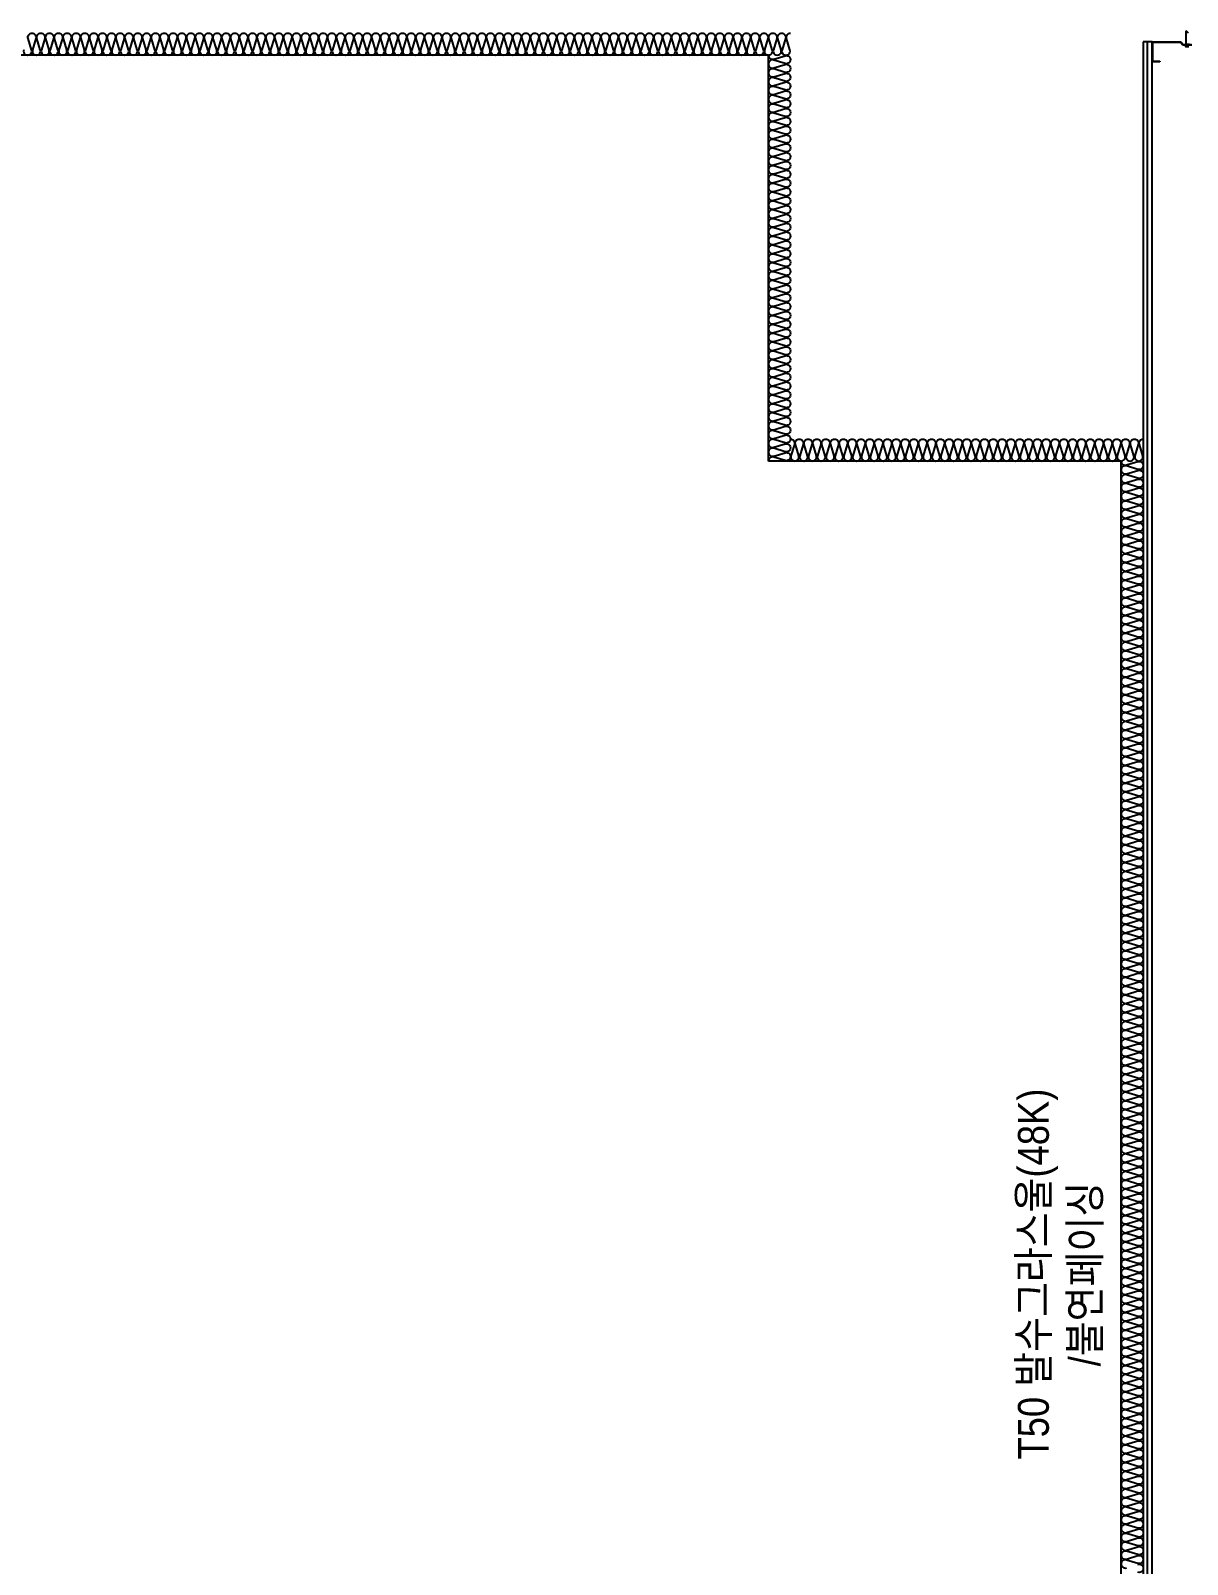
# Model space of a CAD drawing. Header units: millimetres. Extents: x 19868 to 801382, y -4805 to 85279.
# Drawn here: x 362765 to 365388, y 63428 to 66905 of the extents above; entities that cross this region are included whole.
import ezdxf
from ezdxf.enums import TextEntityAlignment as Align

# ---------------------------------------------------------------- set-up
doc = ezdxf.new("R2010")
doc.units = ezdxf.units.MM
doc.header["$LTSCALE"] = 250
for name, color, linetype in [('8입면선', 8, 'Continuous'), ('A-WALL-D', 7, 'Continuous'), ('GAGAM-DT', 7, 'Continuous'), ('ISL', 251, 'Continuous'), ('입면', 7, 'Continuous')]:
    doc.layers.add(name, color=color, linetype=linetype)
doc.layers.add('NOPLOT-단열', color=225, linetype='Continuous', plot=False)
doc.styles.add('Gdim', font='')
doc.styles.get('Gdim').set_extended_font_data('Dotum')

# ---------------------------------------------------------------- blocks, each defined once
blk = doc.blocks.new('*U183')
at = {"layer": '8입면선', "color": 8}
blk.add_line((3316397.6, 472011.4), (3316397.6, 478611.4), dxfattribs=at)
at = {"layer": 'A-WALL-D'}
for p, q in [((3316387.6, 478611.4), (3316387.6, 472011.4)), ((3316407.6, 478611.4), (3316387.6, 478611.4)), ((3316407.6, 472021.4), (3316407.6, 478611.4))]:
    blk.add_line(p, q, dxfattribs=at)
at = {"layer": 'GAGAM-DT', "color": 8}
for p, q in [((3316485.3, 478605.6), (3316485.3, 478637)), ((3316490.3, 478631.5), (3316485.3, 478637)), ((3316492.7, 478605.6), (3316482.8, 478605.6)), ((3316482.8, 478605.6), (3316482.8, 478602.1)), ((3316491.2, 478600.6), (3316484.3, 478600.6)), ((3316485.3, 478605.6), (3316485.3, 478600.6))]:
    blk.add_line(p, q, dxfattribs=at)
blk.add_arc((3316484.3, 478602.1), 1.51, 180, 270, dxfattribs=at)
at = {"layer": '입면', "color": 6}
for p, q in [((3316407.6, 478566.4), (3316407.6, 478611.4)), ((3316407.6, 478611.4), (3316472.9, 478611.4)), ((3316472.4, 478610.2), (3316408.8, 478610.2)), ((3316408.8, 478610.2), (3316408.8, 478567.6)), ((3316477.4, 478604.4), (3316472.4, 478610.2)), ((3316472.9, 478611.4), (3316477.9, 478605.6)), ((3316497.8, 478604.4), (3316477.4, 478604.4)), ((3316477.9, 478605.6), (3316497.3, 478605.6)), ((3316425.4, 478566.4), (3316407.6, 478566.4)), ((3316408.8, 478567.6), (3316425.4, 478567.6)), ((3316425.4, 478567.6), (3316425.4, 478566.4))]:
    blk.add_line(p, q, dxfattribs=at)

msp = doc.modelspace()

# ---------------------------------------------------------------- linework, layer by layer
at = {"layer": 'ISL'}
for points in [[(362749.4, 66861.1, 1.372593), (362767, 66861.1), (362759.4, 66886.8, -0.509267), (362768.2, 66898.9, -0.509267), (362777, 66886.8), (362769.4, 66861.1, 1.372593), (362787, 66861.1), (362779.4, 66886.8, -0.509267), (362788.2, 66898.9, -0.509267), (362797, 66886.8), (362789.4, 66861.1, 1.372593), (362807, 66861.1), (362799.4, 66886.8, -0.509267), (362808.2, 66898.9, -0.509267), (362817, 66886.8), (362809.4, 66861.1, 1.372593), (362827, 66861.1), (362819.4, 66886.8, -0.509267), (362828.2, 66898.9, -0.509267), (362837, 66886.8), (362829.4, 66861.1, 1.372593), (362847, 66861.1), (362839.4, 66886.8, -0.509267), (362848.2, 66898.9, -0.509267), (362857, 66886.8), (362849.4, 66861.1, 1.372593), (362867, 66861.1), (362859.4, 66886.8, -0.509267), (362868.2, 66898.9, -0.509267), (362877, 66886.8), (362869.4, 66861.1, 1.372593), (362887, 66861.1), (362879.4, 66886.8, -0.509267), (362888.2, 66898.9, -0.509267), (362897, 66886.8), (362889.4, 66861.1, 1.372593), (362907, 66861.1), (362899.4, 66886.8, -0.509267), (362908.2, 66898.9, -0.509267), (362917, 66886.8), (362909.4, 66861.1, 1.372593), (362927, 66861.1), (362919.4, 66886.8, -0.509267), (362928.2, 66898.9, -0.509267), (362937, 66886.8), (362929.4, 66861.1, 1.372593), (362947, 66861.1), (362939.4, 66886.8, -0.509267), (362948.2, 66898.9, -0.509267), (362957, 66886.8), (362949.4, 66861.1, 1.372593), (362967, 66861.1), (362959.4, 66886.8, -0.509267), (362968.2, 66898.9, -0.509267), (362977, 66886.8), (362969.4, 66861.1, 1.372593), (362987, 66861.1), (362979.4, 66886.8, -0.509267), (362988.2, 66898.9, -0.509267), (362997, 66886.8), (362989.4, 66861.1, 1.372593), (363007, 66861.1), (362999.4, 66886.8, -0.509267), (363008.2, 66898.9, -0.509267), (363017, 66886.8), (363009.4, 66861.1, 1.372593), (363027, 66861.1), (363019.4, 66886.8, -0.509267), (363028.2, 66898.9, -0.509267), (363037, 66886.8), (363029.4, 66861.1, 1.372593), (363047, 66861.1), (363039.4, 66886.8, -0.509267), (363048.2, 66898.9, -0.509267), (363057, 66886.8), (363049.4, 66861.1, 1.372593), (363067, 66861.1), (363059.4, 66886.8, -0.509267), (363068.2, 66898.9, -0.509267), (363077, 66886.8), (363069.4, 66861.1, 1.372593), (363087, 66861.1), (363079.4, 66886.8, -0.509267), (363088.2, 66898.9, -0.509267), (363097, 66886.8), (363089.4, 66861.1, 1.372593), (363107, 66861.1), (363099.4, 66886.8, -0.509267), (363108.2, 66898.9, -0.509267), (363117, 66886.8), (363109.4, 66861.1, 1.372593), (363127, 66861.1), (363119.4, 66886.8, -0.509267), (363128.2, 66898.9, -0.509267), (363137, 66886.8), (363129.4, 66861.1, 1.372593), (363147, 66861.1), (363139.4, 66886.8, -0.509267), (363148.2, 66898.9, -0.509267), (363157, 66886.8), (363149.4, 66861.1, 1.372593), (363167, 66861.1), (363159.4, 66886.8, -0.509267), (363168.2, 66898.9, -0.509267), (363177, 66886.8), (363169.4, 66861.1, 1.372593), (363187, 66861.1), (363179.4, 66886.8, -0.509267), (363188.2, 66898.9, -0.509267), (363197, 66886.8), (363189.4, 66861.1, 1.372593), (363207, 66861.1), (363199.4, 66886.8, -0.509267), (363208.2, 66898.9, -0.509267), (363217, 66886.8), (363209.4, 66861.1, 1.372593), (363227, 66861.1), (363219.4, 66886.8, -0.509267), (363228.2, 66898.9, -0.509267), (363237, 66886.8), (363229.4, 66861.1, 1.372593), (363247, 66861.1), (363239.4, 66886.8, -0.509267), (363248.2, 66898.9, -0.509267), (363257, 66886.8), (363249.4, 66861.1, 1.372593), (363267, 66861.1), (363259.4, 66886.8, -0.509267), (363268.2, 66898.9, -0.509267), (363277, 66886.8), (363269.4, 66861.1, 1.372593), (363287, 66861.1), (363279.4, 66886.8, -0.509267), (363288.2, 66898.9, -0.509267), (363297, 66886.8), (363289.4, 66861.1, 1.372593), (363307, 66861.1), (363299.4, 66886.8, -0.509267), (363308.2, 66898.9, -0.509267), (363317, 66886.8), (363309.4, 66861.1, 1.372593), (363327, 66861.1), (363319.4, 66886.8, -0.509267), (363328.2, 66898.9, -0.509267), (363337, 66886.8), (363329.4, 66861.1, 1.372593), (363347, 66861.1), (363339.4, 66886.8, -0.509267), (363348.2, 66898.9, -0.509267), (363357, 66886.8), (363349.4, 66861.1, 1.372593), (363367, 66861.1), (363359.4, 66886.8, -0.509267), (363368.2, 66898.9, -0.509267), (363377, 66886.8), (363369.4, 66861.1, 1.372593), (363387, 66861.1), (363379.4, 66886.8, -0.509267), (363388.2, 66898.9, -0.509267), (363397, 66886.8), (363389.4, 66861.1, 1.372593), (363407, 66861.1), (363399.4, 66886.8, -0.509267), (363408.2, 66898.9, -0.509267), (363417, 66886.8), (363409.4, 66861.1, 1.372593), (363427, 66861.1), (363419.4, 66886.8, -0.509267), (363428.2, 66898.9, -0.509267), (363437, 66886.8), (363429.4, 66861.1, 1.372593), (363447, 66861.1), (363439.4, 66886.8, -0.509267), (363448.2, 66898.9, -0.509267), (363457, 66886.8), (363449.4, 66861.1, 1.372593), (363467, 66861.1), (363459.4, 66886.8, -0.509267), (363468.2, 66898.9, -0.509267), (363477, 66886.8), (363469.4, 66861.1, 1.372593), (363487, 66861.1), (363479.4, 66886.8, -0.509267), (363488.2, 66898.9, -0.509267), (363497, 66886.8), (363489.4, 66861.1, 1.372593), (363507, 66861.1), (363499.4, 66886.8, -0.509267), (363508.2, 66898.9, -0.509267), (363517, 66886.8), (363509.4, 66861.1, 1.372593), (363527, 66861.1), (363519.4, 66886.8, -0.509267), (363528.2, 66898.9, -0.509267), (363537, 66886.8), (363529.4, 66861.1, 1.372593), (363547, 66861.1), (363539.4, 66886.8, -0.509267), (363548.2, 66898.9, -0.509267), (363557, 66886.8), (363549.4, 66861.1, 1.372593), (363567, 66861.1), (363559.4, 66886.8, -0.509267), (363568.2, 66898.9, -0.509267), (363577, 66886.8), (363569.4, 66861.1, 1.372593), (363587, 66861.1), (363579.4, 66886.8, -0.509267), (363588.2, 66898.9, -0.509267), (363597, 66886.8), (363589.4, 66861.1, 1.372593), (363607, 66861.1), (363599.4, 66886.8, -0.509267), (363608.2, 66898.9, -0.509267), (363617, 66886.8), (363609.4, 66861.1, 1.372593), (363627, 66861.1), (363619.4, 66886.8, -0.509267), (363628.2, 66898.9, -0.509267), (363637, 66886.8), (363629.4, 66861.1, 1.372593), (363647, 66861.1), (363639.4, 66886.8, -0.509267), (363648.2, 66898.9, -0.509267), (363657, 66886.8), (363649.4, 66861.1, 1.372593), (363667, 66861.1), (363659.4, 66886.8, -0.509267), (363668.2, 66898.9, -0.509267), (363677, 66886.8), (363669.4, 66861.1, 1.372593), (363687, 66861.1), (363679.4, 66886.8, -0.509267), (363688.2, 66898.9, -0.509267), (363697, 66886.8), (363689.4, 66861.1, 1.372593), (363707, 66861.1), (363699.4, 66886.8, -0.509267), (363708.2, 66898.9, -0.509267), (363717, 66886.8), (363709.4, 66861.1, 1.372593), (363727, 66861.1), (363719.4, 66886.8, -0.509267), (363728.2, 66898.9, -0.509267), (363737, 66886.8), (363729.4, 66861.1, 1.372593), (363747, 66861.1), (363739.4, 66886.8, -0.509267), (363748.2, 66898.9, -0.509267), (363757, 66886.8), (363749.4, 66861.1, 1.372593), (363767, 66861.1), (363759.4, 66886.8, -0.509267), (363768.2, 66898.9, -0.509267), (363777, 66886.8), (363769.4, 66861.1, 1.372593), (363787, 66861.1), (363779.4, 66886.8, -0.509267), (363788.2, 66898.9, -0.509267), (363797, 66886.8), (363789.4, 66861.1, 1.372593), (363807, 66861.1), (363799.4, 66886.8, -0.509267), (363808.2, 66898.9, -0.509267), (363817, 66886.8), (363809.4, 66861.1, 1.372593), (363827, 66861.1), (363819.4, 66886.8, -0.509267), (363828.2, 66898.9, -0.509267), (363837, 66886.8), (363829.4, 66861.1, 1.372593), (363847, 66861.1), (363839.4, 66886.8, -0.509267), (363848.2, 66898.9, -0.509267), (363857, 66886.8), (363849.4, 66861.1, 1.372593), (363867, 66861.1), (363859.4, 66886.8, -0.509267), (363868.2, 66898.9, -0.509267), (363877, 66886.8), (363869.4, 66861.1, 1.372593), (363887, 66861.1), (363879.4, 66886.8, -0.509267), (363888.2, 66898.9, -0.509267), (363897, 66886.8), (363889.4, 66861.1, 1.372593), (363907, 66861.1), (363899.4, 66886.8, -0.509267), (363908.2, 66898.9, -0.509267), (363917, 66886.8), (363909.4, 66861.1, 1.372593), (363927, 66861.1), (363919.4, 66886.8, -0.509267), (363928.2, 66898.9, -0.509267), (363937, 66886.8), (363929.4, 66861.1, 1.372593), (363947, 66861.1), (363939.4, 66886.8, -0.509267), (363948.2, 66898.9, -0.509267), (363957, 66886.8), (363949.4, 66861.1, 1.372593), (363967, 66861.1), (363959.4, 66886.8, -0.509267), (363968.2, 66898.9, -0.509267), (363977, 66886.8), (363969.4, 66861.1, 1.372593), (363987, 66861.1), (363979.4, 66886.8, -0.509267), (363988.2, 66898.9, -0.509267), (363997, 66886.8), (363989.4, 66861.1, 1.372593), (364007, 66861.1), (363999.4, 66886.8, -0.509267), (364008.2, 66898.9, -0.509267), (364017, 66886.8), (364009.4, 66861.1, 1.372593), (364027, 66861.1), (364019.4, 66886.8, -0.509267), (364028.2, 66898.9, -0.509267), (364037, 66886.8), (364029.4, 66861.1, 1.372593), (364047, 66861.1), (364039.4, 66886.8, -0.509267), (364048.2, 66898.9, -0.509267), (364057, 66886.8), (364049.4, 66861.1, 1.372593), (364067, 66861.1), (364059.4, 66886.8, -0.509267), (364068.2, 66898.9, -0.509267), (364077, 66886.8), (364069.4, 66861.1, 1.372593), (364087, 66861.1), (364079.4, 66886.8, -0.509267), (364088.2, 66898.9, -0.509267), (364097, 66886.8), (364089.4, 66861.1, 1.372593), (364107, 66861.1), (364099.4, 66886.8, -0.509267), (364108.2, 66898.9, -0.509267), (364117, 66886.8), (364109.4, 66861.1, 1.372593), (364127, 66861.1), (364119.4, 66886.8, -0.509267), (364128.2, 66898.9, -0.509267), (364137, 66886.8), (364129.4, 66861.1, 1.372593), (364147, 66861.1), (364139.4, 66886.8, -0.509267), (364148.2, 66898.9, -0.509267), (364157, 66886.8), (364149.4, 66861.1, 1.372593), (364167, 66861.1), (364159.4, 66886.8, -0.509267), (364168.2, 66898.9, -0.509267), (364177, 66886.8), (364169.4, 66861.1, 1.372593), (364187, 66861.1), (364179.4, 66886.8, -0.509267), (364188.2, 66898.9, -0.509267), (364197, 66886.8), (364189.4, 66861.1, 1.372593), (364207, 66861.1), (364199.4, 66886.8, -0.509267), (364208.2, 66898.9, -0.509267), (364217, 66886.8), (364209.4, 66861.1, 1.372593), (364227, 66861.1), (364219.4, 66886.8, -0.509267), (364228.2, 66898.9, -0.509267), (364237, 66886.8), (364229.4, 66861.1, 1.372593), (364247, 66861.1), (364239.4, 66886.8, -0.509267), (364248.2, 66898.9, -0.509267), (364257, 66886.8), (364249.4, 66861.1, 1.372593), (364267, 66861.1), (364259.4, 66886.8, -0.509267), (364268.2, 66898.9, -0.509267), (364277, 66886.8), (364269.4, 66861.1, 1.372593), (364287, 66861.1), (364279.4, 66886.8, -0.509267), (364288.2, 66898.9, -0.509267), (364297, 66886.8), (364289.4, 66861.1, 1.372593), (364307, 66861.1), (364299.4, 66886.8, -0.509267), (364308.2, 66898.9, -0.509267), (364317, 66886.8), (364309.4, 66861.1, 1.372593), (364327, 66861.1), (364319.4, 66886.8, -0.509267), (364328.2, 66898.9, -0.509267), (364337, 66886.8), (364329.4, 66861.1, 1.372593), (364347, 66861.1), (364339.4, 66886.8, -0.509267), (364348.2, 66898.9, -0.509267), (364357, 66886.8), (364349.4, 66861.1, 1.372593), (364367, 66861.1), (364359.4, 66886.8, -0.509267), (364368.2, 66898.9, -0.509267), (364377, 66886.8), (364369.4, 66861.1, 1.372593), (364387, 66861.1), (364379.4, 66886.8, -0.509267), (364388.2, 66898.9, -0.509267), (364397, 66886.8), (364389.4, 66861.1, 1.372593), (364407, 66861.1), (364399.4, 66886.8, -0.509267), (364408.2, 66898.9, -0.509267), (364417, 66886.8), (364409.4, 66861.1, 1.372593), (364427, 66861.1), (364419.4, 66886.8, -0.509267), (364428.2, 66898.9, -0.509267), (364437, 66886.8), (364429.4, 66861.1, 1.372593), (364447, 66861.1), (364439.4, 66886.8, -0.509267), (364448.2, 66898.9, -0.509267), (364457, 66886.8), (364449.4, 66861.1, 1.372593), (364467, 66861.1), (364459.4, 66886.8, -0.509267), (364468.2, 66898.9, -0.509267), (364477, 66886.8), (364469.4, 66861.1, 1.372593), (364487, 66861.1), (364479.4, 66886.8, -0.509267), (364488.2, 66898.9)], [(364438.2, 66848.9, 0.509267), (364450.3, 66840.1), (364476.1, 66847.8, -1.372593), (364476.1, 66830.1), (364450.3, 66837.8, 0.509267), (364438.2, 66828.9, 0.509267), (364450.3, 66820.1), (364476.1, 66827.8, -1.372593), (364476.1, 66810.1), (364450.3, 66817.8, 0.509267), (364438.2, 66808.9, 0.509267), (364450.3, 66800.1), (364476.1, 66807.8, -1.372593), (364476.1, 66790.1), (364450.3, 66797.8, 0.509267), (364438.2, 66788.9, 0.509267), (364450.3, 66780.1), (364476.1, 66787.8, -1.372593), (364476.1, 66770.1), (364450.3, 66777.8, 0.509267), (364438.2, 66768.9, 0.509267), (364450.3, 66760.1), (364476.1, 66767.8, -1.372593), (364476.1, 66750.1), (364450.3, 66757.8, 0.509267), (364438.2, 66748.9, 0.509267), (364450.3, 66740.1), (364476.1, 66747.8, -1.372593), (364476.1, 66730.1), (364450.3, 66737.8, 0.509267), (364438.2, 66728.9, 0.509267), (364450.3, 66720.1), (364476.1, 66727.8, -1.372593), (364476.1, 66710.1), (364450.3, 66717.8, 0.509267), (364438.2, 66708.9, 0.509267), (364450.3, 66700.1), (364476.1, 66707.8, -1.372593), (364476.1, 66690.1), (364450.3, 66697.8, 0.509267), (364438.2, 66688.9, 0.509267), (364450.3, 66680.1), (364476.1, 66687.8, -1.372593), (364476.1, 66670.1), (364450.3, 66677.8, 0.509267), (364438.2, 66668.9, 0.509267), (364450.3, 66660.1), (364476.1, 66667.8, -1.372593), (364476.1, 66650.1), (364450.3, 66657.8, 0.509267), (364438.2, 66648.9, 0.509267), (364450.3, 66640.1), (364476.1, 66647.8, -1.372593), (364476.1, 66630.1), (364450.3, 66637.8, 0.509267), (364438.2, 66628.9, 0.509267), (364450.3, 66620.1), (364476.1, 66627.8, -1.372593), (364476.1, 66610.1), (364450.3, 66617.8, 0.509267), (364438.2, 66608.9, 0.509267), (364450.3, 66600.1), (364476.1, 66607.8, -1.372593), (364476.1, 66590.1), (364450.3, 66597.8, 0.509267), (364438.2, 66588.9, 0.509267), (364450.3, 66580.1), (364476.1, 66587.8, -1.372593), (364476.1, 66570.1), (364450.3, 66577.8, 0.509267), (364438.2, 66568.9, 0.509267), (364450.3, 66560.1), (364476.1, 66567.8, -1.372593), (364476.1, 66550.1), (364450.3, 66557.8, 0.509267), (364438.2, 66548.9, 0.509267), (364450.3, 66540.1), (364476.1, 66547.8, -1.372593), (364476.1, 66530.1), (364450.3, 66537.8, 0.509267), (364438.2, 66528.9, 0.509267), (364450.3, 66520.1), (364476.1, 66527.8, -1.372593), (364476.1, 66510.1), (364450.3, 66517.8, 0.509267), (364438.2, 66508.9, 0.509267), (364450.3, 66500.1), (364476.1, 66507.8, -1.372593), (364476.1, 66490.1), (364450.3, 66497.8, 0.509267), (364438.2, 66488.9, 0.509267), (364450.3, 66480.1), (364476.1, 66487.8, -1.372593), (364476.1, 66470.1), (364450.3, 66477.8, 0.509267), (364438.2, 66468.9, 0.509267), (364450.3, 66460.1), (364476.1, 66467.8, -1.372593), (364476.1, 66450.1), (364450.3, 66457.8, 0.509267), (364438.2, 66448.9, 0.509267), (364450.3, 66440.1), (364476.1, 66447.8, -1.372593), (364476.1, 66430.1), (364450.3, 66437.8, 0.509267), (364438.2, 66428.9, 0.509267), (364450.3, 66420.1), (364476.1, 66427.8, -1.372593), (364476.1, 66410.1), (364450.3, 66417.8, 0.509267), (364438.2, 66408.9, 0.509267), (364450.3, 66400.1), (364476.1, 66407.8, -1.372593), (364476.1, 66390.1), (364450.3, 66397.8, 0.509267), (364438.2, 66388.9, 0.509267), (364450.3, 66380.1), (364476.1, 66387.8, -1.372593), (364476.1, 66370.1), (364450.3, 66377.8, 0.509267), (364438.2, 66368.9, 0.509267), (364450.3, 66360.1), (364476.1, 66367.8, -1.372593), (364476.1, 66350.1), (364450.3, 66357.8, 0.509267), (364438.2, 66348.9, 0.509267), (364450.3, 66340.1), (364476.1, 66347.8, -1.372593), (364476.1, 66330.1), (364450.3, 66337.8, 0.509267), (364438.2, 66328.9, 0.509267), (364450.3, 66320.1), (364476.1, 66327.8, -1.372593), (364476.1, 66310.1), (364450.3, 66317.8, 0.509267), (364438.2, 66308.9, 0.509267), (364450.3, 66300.1), (364476.1, 66307.8, -1.372593), (364476.1, 66290.1), (364450.3, 66297.8, 0.509267), (364438.2, 66288.9, 0.509267), (364450.3, 66280.1), (364476.1, 66287.8, -1.372593), (364476.1, 66270.1), (364450.3, 66277.8, 0.509267), (364438.2, 66268.9, 0.509267), (364450.3, 66260.1), (364476.1, 66267.8, -1.372593), (364476.1, 66250.1), (364450.3, 66257.8, 0.509267), (364438.2, 66248.9, 0.509267), (364450.3, 66240.1), (364476.1, 66247.8, -1.372593), (364476.1, 66230.1), (364450.3, 66237.8, 0.509267), (364438.2, 66228.9, 0.509267), (364450.3, 66220.1), (364476.1, 66227.8, -1.372593), (364476.1, 66210.1), (364450.3, 66217.8, 0.509267), (364438.2, 66208.9, 0.509267), (364450.3, 66200.1), (364476.1, 66207.8, -1.372593), (364476.1, 66190.1), (364450.3, 66197.8, 0.509267), (364438.2, 66188.9, 0.509267), (364450.3, 66180.1), (364476.1, 66187.8, -1.372593), (364476.1, 66170.1), (364450.3, 66177.8, 0.509267), (364438.2, 66168.9, 0.509267), (364450.3, 66160.1), (364476.1, 66167.8, -1.372593), (364476.1, 66150.1), (364450.3, 66157.8, 0.509267), (364438.2, 66148.9, 0.509267), (364450.3, 66140.1), (364476.1, 66147.8, -1.372593), (364476.1, 66130.1), (364450.3, 66137.8, 0.509267), (364438.2, 66128.9, 0.509267), (364450.3, 66120.1), (364476.1, 66127.8, -1.372593), (364476.1, 66110.1), (364450.3, 66117.8, 0.509267), (364438.2, 66108.9, 0.509267), (364450.3, 66100.1), (364476.1, 66107.8, -1.372593), (364476.1, 66090.1), (364450.3, 66097.8, 0.509267), (364438.2, 66088.9, 0.509267), (364450.3, 66080.1), (364476.1, 66087.8, -1.372593), (364476.1, 66070.1), (364450.3, 66077.8, 0.509267), (364438.2, 66068.9, 0.509267), (364450.3, 66060.1), (364476.1, 66067.8, -1.372593), (364476.1, 66050.1), (364450.3, 66057.8, 0.509267), (364438.2, 66048.9, 0.509267), (364450.3, 66040.1), (364476.1, 66047.8, -1.372593), (364476.1, 66030.1), (364450.3, 66037.8, 0.509267), (364438.2, 66028.9, 0.509267), (364450.3, 66020.1), (364476.1, 66027.8, -1.372593), (364476.1, 66010.1), (364450.3, 66017.8, 0.509267), (364438.2, 66008.9, 0.509267), (364450.3, 66000.1), (364476.1, 66007.8, -1.372593), (364476.1, 65990.1), (364450.3, 65997.8, 0.509267), (364438.2, 65988.9, 0.509267), (364450.3, 65980.1), (364476.1, 65987.8, -1.372593), (364476.1, 65970.1), (364450.3, 65977.8, 0.509267), (364438.2, 65968.9, 0.509267), (364450.3, 65960.1), (364476.1, 65967.8, -1.372593), (364476.1, 65950.1), (364450.3, 65957.8, 0.509267), (364438.2, 65948.9, 0.509267), (364450.3, 65940.1), (364476.1, 65947.8, -1.372593), (364476.1, 65930.1), (364450.3, 65937.8, 0.509267), (364438.2, 65928.9)], [(364488.2, 65978.9, -0.509267), (364497, 65966.8), (364489.4, 65941.1, 1.372593), (364507, 65941.1), (364499.4, 65966.8, -0.509267), (364508.2, 65978.9, -0.509267), (364517, 65966.8), (364509.4, 65941.1, 1.372593), (364527, 65941.1), (364519.4, 65966.8, -0.509267), (364528.2, 65978.9, -0.509267), (364537, 65966.8), (364529.4, 65941.1, 1.372593), (364547, 65941.1), (364539.4, 65966.8, -0.509267), (364548.2, 65978.9, -0.509267), (364557, 65966.8), (364549.4, 65941.1, 1.372593), (364567, 65941.1), (364559.4, 65966.8, -0.509267), (364568.2, 65978.9, -0.509267), (364577, 65966.8), (364569.4, 65941.1, 1.372593), (364587, 65941.1), (364579.4, 65966.8, -0.509267), (364588.2, 65978.9, -0.509267), (364597, 65966.8), (364589.4, 65941.1, 1.372593), (364607, 65941.1), (364599.4, 65966.8, -0.509267), (364608.2, 65978.9, -0.509267), (364617, 65966.8), (364609.4, 65941.1, 1.372593), (364627, 65941.1), (364619.4, 65966.8, -0.509267), (364628.2, 65978.9, -0.509267), (364637, 65966.8), (364629.4, 65941.1, 1.372593), (364647, 65941.1), (364639.4, 65966.8, -0.509267), (364648.2, 65978.9, -0.509267), (364657, 65966.8), (364649.4, 65941.1, 1.372593), (364667, 65941.1), (364659.4, 65966.8, -0.509267), (364668.2, 65978.9, -0.509267), (364677, 65966.8), (364669.4, 65941.1, 1.372593), (364687, 65941.1), (364679.4, 65966.8, -0.509267), (364688.2, 65978.9, -0.509267), (364697, 65966.8), (364689.4, 65941.1, 1.372593), (364707, 65941.1), (364699.4, 65966.8, -0.509267), (364708.2, 65978.9, -0.509267), (364717, 65966.8), (364709.4, 65941.1, 1.372593), (364727, 65941.1), (364719.4, 65966.8, -0.509267), (364728.2, 65978.9, -0.509267), (364737, 65966.8), (364729.4, 65941.1, 1.372593), (364747, 65941.1), (364739.4, 65966.8, -0.509267), (364748.2, 65978.9, -0.509267), (364757, 65966.8), (364749.4, 65941.1, 1.372593), (364767, 65941.1), (364759.4, 65966.8, -0.509267), (364768.2, 65978.9, -0.509267), (364777, 65966.8), (364769.4, 65941.1, 1.372593), (364787, 65941.1), (364779.4, 65966.8, -0.509267), (364788.2, 65978.9, -0.509267), (364797, 65966.8), (364789.4, 65941.1, 1.372593), (364807, 65941.1), (364799.4, 65966.8, -0.509267), (364808.2, 65978.9, -0.509267), (364817, 65966.8), (364809.4, 65941.1, 1.372593), (364827, 65941.1), (364819.4, 65966.8, -0.509267), (364828.2, 65978.9, -0.509267), (364837, 65966.8), (364829.4, 65941.1, 1.372593), (364847, 65941.1), (364839.4, 65966.8, -0.509267), (364848.2, 65978.9, -0.509267), (364857, 65966.8), (364849.4, 65941.1, 1.372593), (364867, 65941.1), (364859.4, 65966.8, -0.509267), (364868.2, 65978.9, -0.509267), (364877, 65966.8), (364869.4, 65941.1, 1.372593), (364887, 65941.1), (364879.4, 65966.8, -0.509267), (364888.2, 65978.9, -0.509267), (364897, 65966.8), (364889.4, 65941.1, 1.372593), (364907, 65941.1), (364899.4, 65966.8, -0.509267), (364908.2, 65978.9, -0.509267), (364917, 65966.8), (364909.4, 65941.1, 1.372593), (364927, 65941.1), (364919.4, 65966.8, -0.509267), (364928.2, 65978.9, -0.509267), (364937, 65966.8), (364929.4, 65941.1, 1.372593), (364947, 65941.1), (364939.4, 65966.8, -0.509267), (364948.2, 65978.9, -0.509267), (364957, 65966.8), (364949.4, 65941.1, 1.372593), (364967, 65941.1), (364959.4, 65966.8, -0.509267), (364968.2, 65978.9, -0.509267), (364977, 65966.8), (364969.4, 65941.1, 1.372593), (364987, 65941.1), (364979.4, 65966.8, -0.509267), (364988.2, 65978.9, -0.509267), (364997, 65966.8), (364989.4, 65941.1, 1.372593), (365007, 65941.1), (364999.4, 65966.8, -0.509267), (365008.2, 65978.9, -0.509267), (365017, 65966.8), (365009.4, 65941.1, 1.372593), (365027, 65941.1), (365019.4, 65966.8, -0.509267), (365028.2, 65978.9, -0.509267), (365037, 65966.8), (365029.4, 65941.1, 1.372593), (365047, 65941.1), (365039.4, 65966.8, -0.509267), (365048.2, 65978.9, -0.509267), (365057, 65966.8), (365049.4, 65941.1, 1.372593), (365067, 65941.1), (365059.4, 65966.8, -0.509267), (365068.2, 65978.9, -0.509267), (365077, 65966.8), (365069.4, 65941.1, 1.372593), (365087, 65941.1), (365079.4, 65966.8, -0.509267), (365088.2, 65978.9, -0.509267), (365097, 65966.8), (365089.4, 65941.1, 1.372593), (365107, 65941.1), (365099.4, 65966.8, -0.509267), (365108.2, 65978.9, -0.509267), (365117, 65966.8), (365109.4, 65941.1, 1.372593), (365127, 65941.1), (365119.4, 65966.8, -0.509267), (365128.2, 65978.9, -0.509267), (365137, 65966.8), (365129.4, 65941.1, 1.372593), (365147, 65941.1), (365139.4, 65966.8, -0.509267), (365148.2, 65978.9, -0.509267), (365157, 65966.8), (365149.4, 65941.1, 1.372593), (365167, 65941.1), (365159.4, 65966.8, -0.509267), (365168.2, 65978.9, -0.509267), (365177, 65966.8), (365169.4, 65941.1, 1.372593), (365187, 65941.1), (365179.4, 65966.8, -0.509267), (365188.2, 65978.9, -0.509267), (365197, 65966.8), (365189.4, 65941.1, 1.372593), (365207, 65941.1), (365199.4, 65966.8, -0.509267), (365208.2, 65978.9, -0.509267), (365217, 65966.8), (365209.4, 65941.1, 1.372593), (365227, 65941.1), (365219.4, 65966.8, -0.509267), (365228.2, 65978.9, -0.509267), (365237, 65966.8), (365229.4, 65941.1, 1.372593), (365247, 65941.1), (365239.4, 65966.8, -0.509267), (365248.2, 65978.9, -0.509267), (365257, 65966.8), (365249.4, 65941.1, 1.372593), (365267, 65941.1), (365259.4, 65966.8, -0.509267), (365268.2, 65978.9, -0.509267), (365277, 65966.8), (365269.4, 65941.1, 1.372593), (365287, 65941.1), (365279.4, 65966.8, -0.509267), (365288.2, 65978.9)], [(365238.2, 65928.9, 0.509267), (365250.3, 65920.1), (365276.1, 65927.8, -1.372593), (365276.1, 65910.1), (365250.3, 65917.8, 0.509267), (365238.2, 65908.9, 0.509267), (365250.3, 65900.1), (365276.1, 65907.8, -1.372593), (365276.1, 65890.1), (365250.3, 65897.8, 0.509267), (365238.2, 65888.9, 0.509267), (365250.3, 65880.1), (365276.1, 65887.8, -1.372593), (365276.1, 65870.1), (365250.3, 65877.8, 0.509267), (365238.2, 65868.9, 0.509267), (365250.3, 65860.1), (365276.1, 65867.8, -1.372593), (365276.1, 65850.1), (365250.3, 65857.8, 0.509267), (365238.2, 65848.9, 0.509267), (365250.3, 65840.1), (365276.1, 65847.8, -1.372593), (365276.1, 65830.1), (365250.3, 65837.8, 0.509267), (365238.2, 65828.9, 0.509267), (365250.3, 65820.1), (365276.1, 65827.8, -1.372593), (365276.1, 65810.1), (365250.3, 65817.8, 0.509267), (365238.2, 65808.9, 0.509267), (365250.3, 65800.1), (365276.1, 65807.8, -1.372593), (365276.1, 65790.1), (365250.3, 65797.8, 0.509267), (365238.2, 65788.9, 0.509267), (365250.3, 65780.1), (365276.1, 65787.8, -1.372593), (365276.1, 65770.1), (365250.3, 65777.8, 0.509267), (365238.2, 65768.9, 0.509267), (365250.3, 65760.1), (365276.1, 65767.8, -1.372593), (365276.1, 65750.1), (365250.3, 65757.8, 0.509267), (365238.2, 65748.9, 0.509267), (365250.3, 65740.1), (365276.1, 65747.8, -1.372593), (365276.1, 65730.1), (365250.3, 65737.8, 0.509267), (365238.2, 65728.9, 0.509267), (365250.3, 65720.1), (365276.1, 65727.8, -1.372593), (365276.1, 65710.1), (365250.3, 65717.8, 0.509267), (365238.2, 65708.9, 0.509267), (365250.3, 65700.1), (365276.1, 65707.8, -1.372593), (365276.1, 65690.1), (365250.3, 65697.8, 0.509267), (365238.2, 65688.9, 0.509267), (365250.3, 65680.1), (365276.1, 65687.8, -1.372593), (365276.1, 65670.1), (365250.3, 65677.8, 0.509267), (365238.2, 65668.9, 0.509267), (365250.3, 65660.1), (365276.1, 65667.8, -1.372593), (365276.1, 65650.1), (365250.3, 65657.8, 0.509267), (365238.2, 65648.9, 0.509267), (365250.3, 65640.1), (365276.1, 65647.8, -1.372593), (365276.1, 65630.1), (365250.3, 65637.8, 0.509267), (365238.2, 65628.9, 0.509267), (365250.3, 65620.1), (365276.1, 65627.8, -1.372593), (365276.1, 65610.1), (365250.3, 65617.8, 0.509267), (365238.2, 65608.9, 0.509267), (365250.3, 65600.1), (365276.1, 65607.8, -1.372593), (365276.1, 65590.1), (365250.3, 65597.8, 0.509267), (365238.2, 65588.9, 0.509267), (365250.3, 65580.1), (365276.1, 65587.8, -1.372593), (365276.1, 65570.1), (365250.3, 65577.8, 0.509267), (365238.2, 65568.9, 0.509267), (365250.3, 65560.1), (365276.1, 65567.8, -1.372593), (365276.1, 65550.1), (365250.3, 65557.8, 0.509267), (365238.2, 65548.9, 0.509267), (365250.3, 65540.1), (365276.1, 65547.8, -1.372593), (365276.1, 65530.1), (365250.3, 65537.8, 0.509267), (365238.2, 65528.9, 0.509267), (365250.3, 65520.1), (365276.1, 65527.8, -1.372593), (365276.1, 65510.1), (365250.3, 65517.8, 0.509267), (365238.2, 65508.9, 0.509267), (365250.3, 65500.1), (365276.1, 65507.8, -1.372593), (365276.1, 65490.1), (365250.3, 65497.8, 0.509267), (365238.2, 65488.9, 0.509267), (365250.3, 65480.1), (365276.1, 65487.8, -1.372593), (365276.1, 65470.1), (365250.3, 65477.8, 0.509267), (365238.2, 65468.9, 0.509267), (365250.3, 65460.1), (365276.1, 65467.8, -1.372593), (365276.1, 65450.1), (365250.3, 65457.8, 0.509267), (365238.2, 65448.9, 0.509267), (365250.3, 65440.1), (365276.1, 65447.8, -1.372593), (365276.1, 65430.1), (365250.3, 65437.8, 0.509267), (365238.2, 65428.9, 0.509267), (365250.3, 65420.1), (365276.1, 65427.8, -1.372593), (365276.1, 65410.1), (365250.3, 65417.8, 0.509267), (365238.2, 65408.9, 0.509267), (365250.3, 65400.1), (365276.1, 65407.8, -1.372593), (365276.1, 65390.1), (365250.3, 65397.8, 0.509267), (365238.2, 65388.9, 0.509267), (365250.3, 65380.1), (365276.1, 65387.8, -1.372593), (365276.1, 65370.1), (365250.3, 65377.8, 0.509267), (365238.2, 65368.9, 0.509267), (365250.3, 65360.1), (365276.1, 65367.8, -1.372593), (365276.1, 65350.1), (365250.3, 65357.8, 0.509267), (365238.2, 65348.9, 0.509267), (365250.3, 65340.1), (365276.1, 65347.8, -1.372593), (365276.1, 65330.1), (365250.3, 65337.8, 0.509267), (365238.2, 65328.9, 0.509267), (365250.3, 65320.1), (365276.1, 65327.8, -1.372593), (365276.1, 65310.1), (365250.3, 65317.8, 0.509267), (365238.2, 65308.9, 0.509267), (365250.3, 65300.1), (365276.1, 65307.8, -1.372593), (365276.1, 65290.1), (365250.3, 65297.8, 0.509267), (365238.2, 65288.9, 0.509267), (365250.3, 65280.1), (365276.1, 65287.8, -1.372593), (365276.1, 65270.1), (365250.3, 65277.8, 0.509267), (365238.2, 65268.9, 0.509267), (365250.3, 65260.1), (365276.1, 65267.8, -1.372593), (365276.1, 65250.1), (365250.3, 65257.8, 0.509267), (365238.2, 65248.9, 0.509267), (365250.3, 65240.1), (365276.1, 65247.8, -1.372593), (365276.1, 65230.1), (365250.3, 65237.8, 0.509267), (365238.2, 65228.9, 0.509267), (365250.3, 65220.1), (365276.1, 65227.8, -1.372593), (365276.1, 65210.1), (365250.3, 65217.8, 0.509267), (365238.2, 65208.9, 0.509267), (365250.3, 65200.1), (365276.1, 65207.8, -1.372593), (365276.1, 65190.1), (365250.3, 65197.8, 0.509267), (365238.2, 65188.9, 0.509267), (365250.3, 65180.1), (365276.1, 65187.8, -1.372593), (365276.1, 65170.1), (365250.3, 65177.8, 0.509267), (365238.2, 65168.9, 0.509267), (365250.3, 65160.1), (365276.1, 65167.8, -1.372593), (365276.1, 65150.1), (365250.3, 65157.8, 0.509267), (365238.2, 65148.9, 0.509267), (365250.3, 65140.1), (365276.1, 65147.8, -1.372593), (365276.1, 65130.1), (365250.3, 65137.8, 0.509267), (365238.2, 65128.9, 0.509267), (365250.3, 65120.1), (365276.1, 65127.8, -1.372593), (365276.1, 65110.1), (365250.3, 65117.8, 0.509267), (365238.2, 65108.9, 0.509267), (365250.3, 65100.1), (365276.1, 65107.8, -1.372593), (365276.1, 65090.1), (365250.3, 65097.8, 0.509267), (365238.2, 65088.9, 0.509267), (365250.3, 65080.1), (365276.1, 65087.8, -1.372593), (365276.1, 65070.1), (365250.3, 65077.8, 0.509267), (365238.2, 65068.9, 0.509267), (365250.3, 65060.1), (365276.1, 65067.8, -1.372593), (365276.1, 65050.1), (365250.3, 65057.8, 0.509267), (365238.2, 65048.9, 0.509267), (365250.3, 65040.1), (365276.1, 65047.8, -1.372593), (365276.1, 65030.1), (365250.3, 65037.8, 0.509267), (365238.2, 65028.9, 0.509267), (365250.3, 65020.1), (365276.1, 65027.8, -1.372593), (365276.1, 65010.1), (365250.3, 65017.8, 0.509267), (365238.2, 65008.9, 0.509267), (365250.3, 65000.1), (365276.1, 65007.8, -1.372593), (365276.1, 64990.1), (365250.3, 64997.8, 0.509267), (365238.2, 64988.9, 0.509267), (365250.3, 64980.1), (365276.1, 64987.8, -1.372593), (365276.1, 64970.1), (365250.3, 64977.8, 0.509267), (365238.2, 64968.9, 0.509267), (365250.3, 64960.1), (365276.1, 64967.8, -1.372593), (365276.1, 64950.1), (365250.3, 64957.8, 0.509267), (365238.2, 64948.9, 0.509267), (365250.3, 64940.1), (365276.1, 64947.8, -1.372593), (365276.1, 64930.1), (365250.3, 64937.8, 0.509267), (365238.2, 64928.9, 0.509267), (365250.3, 64920.1), (365276.1, 64927.8, -1.372593), (365276.1, 64910.1), (365250.3, 64917.8, 0.509267), (365238.2, 64908.9, 0.509267), (365250.3, 64900.1), (365276.1, 64907.8, -1.372593), (365276.1, 64890.1), (365250.3, 64897.8, 0.509267), (365238.2, 64888.9, 0.509267), (365250.3, 64880.1), (365276.1, 64887.8, -1.372593), (365276.1, 64870.1), (365250.3, 64877.8, 0.509267), (365238.2, 64868.9, 0.509267), (365250.3, 64860.1), (365276.1, 64867.8, -1.372593), (365276.1, 64850.1), (365250.3, 64857.8, 0.509267), (365238.2, 64848.9, 0.509267), (365250.3, 64840.1), (365276.1, 64847.8, -1.372593), (365276.1, 64830.1), (365250.3, 64837.8, 0.509267), (365238.2, 64828.9, 0.509267), (365250.3, 64820.1), (365276.1, 64827.8, -1.372593), (365276.1, 64810.1), (365250.3, 64817.8, 0.509267), (365238.2, 64808.9, 0.509267), (365250.3, 64800.1), (365276.1, 64807.8, -1.372593), (365276.1, 64790.1), (365250.3, 64797.8, 0.509267), (365238.2, 64788.9, 0.509267), (365250.3, 64780.1), (365276.1, 64787.8, -1.372593), (365276.1, 64770.1), (365250.3, 64777.8, 0.509267), (365238.2, 64768.9, 0.509267), (365250.3, 64760.1), (365276.1, 64767.8, -1.372593), (365276.1, 64750.1), (365250.3, 64757.8, 0.509267), (365238.2, 64748.9, 0.509267), (365250.3, 64740.1), (365276.1, 64747.8, -1.372593), (365276.1, 64730.1), (365250.3, 64737.8, 0.509267), (365238.2, 64728.9, 0.509267), (365250.3, 64720.1), (365276.1, 64727.8, -1.372593), (365276.1, 64710.1), (365250.3, 64717.8, 0.509267), (365238.2, 64708.9, 0.509267), (365250.3, 64700.1), (365276.1, 64707.8, -1.372593), (365276.1, 64690.1), (365250.3, 64697.8, 0.509267), (365238.2, 64688.9, 0.509267), (365250.3, 64680.1), (365276.1, 64687.8, -1.372593), (365276.1, 64670.1), (365250.3, 64677.8, 0.509267), (365238.2, 64668.9, 0.509267), (365250.3, 64660.1), (365276.1, 64667.8, -1.372593), (365276.1, 64650.1), (365250.3, 64657.8, 0.509267), (365238.2, 64648.9, 0.509267), (365250.3, 64640.1), (365276.1, 64647.8, -1.372593), (365276.1, 64630.1), (365250.3, 64637.8, 0.509267), (365238.2, 64628.9, 0.509267), (365250.3, 64620.1), (365276.1, 64627.8, -1.372593), (365276.1, 64610.1), (365250.3, 64617.8, 0.509267), (365238.2, 64608.9, 0.509267), (365250.3, 64600.1), (365276.1, 64607.8, -1.372593), (365276.1, 64590.1), (365250.3, 64597.8, 0.509267), (365238.2, 64588.9, 0.509267), (365250.3, 64580.1), (365276.1, 64587.8, -1.372593), (365276.1, 64570.1), (365250.3, 64577.8, 0.509267), (365238.2, 64568.9, 0.509267), (365250.3, 64560.1), (365276.1, 64567.8, -1.372593), (365276.1, 64550.1), (365250.3, 64557.8, 0.509267), (365238.2, 64548.9, 0.509267), (365250.3, 64540.1), (365276.1, 64547.8, -1.372593), (365276.1, 64530.1), (365250.3, 64537.8, 0.509267), (365238.2, 64528.9, 0.509267), (365250.3, 64520.1), (365276.1, 64527.8, -1.372593), (365276.1, 64510.1), (365250.3, 64517.8, 0.509267), (365238.2, 64508.9, 0.509267), (365250.3, 64500.1), (365276.1, 64507.8, -1.372593), (365276.1, 64490.1), (365250.3, 64497.8, 0.509267), (365238.2, 64488.9, 0.509267), (365250.3, 64480.1), (365276.1, 64487.8, -1.372593), (365276.1, 64470.1), (365250.3, 64477.8, 0.509267), (365238.2, 64468.9, 0.509267), (365250.3, 64460.1), (365276.1, 64467.8, -1.372593), (365276.1, 64450.1), (365250.3, 64457.8, 0.509267), (365238.2, 64448.9, 0.509267), (365250.3, 64440.1), (365276.1, 64447.8, -1.372593), (365276.1, 64430.1), (365250.3, 64437.8, 0.509267), (365238.2, 64428.9, 0.509267), (365250.3, 64420.1), (365276.1, 64427.8, -1.372593), (365276.1, 64410.1), (365250.3, 64417.8, 0.509267), (365238.2, 64408.9, 0.509267), (365250.3, 64400.1), (365276.1, 64407.8, -1.372593), (365276.1, 64390.1), (365250.3, 64397.8, 0.509267), (365238.2, 64388.9, 0.509267), (365250.3, 64380.1), (365276.1, 64387.8, -1.372593), (365276.1, 64370.1), (365250.3, 64377.8, 0.509267), (365238.2, 64368.9, 0.509267), (365250.3, 64360.1), (365276.1, 64367.8, -1.372593), (365276.1, 64350.1), (365250.3, 64357.8, 0.509267), (365238.2, 64348.9, 0.509267), (365250.3, 64340.1), (365276.1, 64347.8, -1.372593), (365276.1, 64330.1), (365250.3, 64337.8, 0.509267), (365238.2, 64328.9, 0.509267), (365250.3, 64320.1), (365276.1, 64327.8, -1.372593), (365276.1, 64310.1), (365250.3, 64317.8, 0.509267), (365238.2, 64308.9, 0.509267), (365250.3, 64300.1), (365276.1, 64307.8, -1.372593), (365276.1, 64290.1), (365250.3, 64297.8, 0.509267), (365238.2, 64288.9, 0.509267), (365250.3, 64280.1), (365276.1, 64287.8, -1.372593), (365276.1, 64270.1), (365250.3, 64277.8, 0.509267), (365238.2, 64268.9, 0.509267), (365250.3, 64260.1), (365276.1, 64267.8, -1.372593), (365276.1, 64250.1), (365250.3, 64257.8, 0.509267), (365238.2, 64248.9, 0.509267), (365250.3, 64240.1), (365276.1, 64247.8, -1.372593), (365276.1, 64230.1), (365250.3, 64237.8, 0.509267), (365238.2, 64228.9, 0.509267), (365250.3, 64220.1), (365276.1, 64227.8, -1.372593), (365276.1, 64210.1), (365250.3, 64217.8, 0.509267), (365238.2, 64208.9, 0.509267), (365250.3, 64200.1), (365276.1, 64207.8, -1.372593), (365276.1, 64190.1), (365250.3, 64197.8, 0.509267), (365238.2, 64188.9, 0.509267), (365250.3, 64180.1), (365276.1, 64187.8, -1.372593), (365276.1, 64170.1), (365250.3, 64177.8, 0.509267), (365238.2, 64168.9, 0.509267), (365250.3, 64160.1), (365276.1, 64167.8, -1.372593), (365276.1, 64150.1), (365250.3, 64157.8, 0.509267), (365238.2, 64148.9, 0.509267), (365250.3, 64140.1), (365276.1, 64147.8, -1.372593), (365276.1, 64130.1), (365250.3, 64137.8, 0.509267), (365238.2, 64128.9, 0.509267), (365250.3, 64120.1), (365276.1, 64127.8, -1.372593), (365276.1, 64110.1), (365250.3, 64117.8, 0.509267), (365238.2, 64108.9, 0.509267), (365250.3, 64100.1), (365276.1, 64107.8, -1.372593), (365276.1, 64090.1), (365250.3, 64097.8, 0.509267), (365238.2, 64088.9, 0.509267), (365250.3, 64080.1), (365276.1, 64087.8, -1.372593), (365276.1, 64070.1), (365250.3, 64077.8, 0.509267), (365238.2, 64068.9, 0.509267), (365250.3, 64060.1), (365276.1, 64067.8, -1.372593), (365276.1, 64050.1), (365250.3, 64057.8, 0.509267), (365238.2, 64048.9, 0.509267), (365250.3, 64040.1), (365276.1, 64047.8, -1.372593), (365276.1, 64030.1), (365250.3, 64037.8, 0.509267), (365238.2, 64028.9, 0.509267), (365250.3, 64020.1), (365276.1, 64027.8, -1.372593), (365276.1, 64010.1), (365250.3, 64017.8, 0.509267), (365238.2, 64008.9, 0.509267), (365250.3, 64000.1), (365276.1, 64007.8, -1.372593), (365276.1, 63990.1), (365250.3, 63997.8, 0.509267), (365238.2, 63988.9, 0.509267), (365250.3, 63980.1), (365276.1, 63987.8, -1.372593), (365276.1, 63970.1), (365250.3, 63977.8, 0.509267), (365238.2, 63968.9, 0.509267), (365250.3, 63960.1), (365276.1, 63967.8, -1.372593), (365276.1, 63950.1), (365250.3, 63957.8, 0.509267), (365238.2, 63948.9, 0.509267), (365250.3, 63940.1), (365276.1, 63947.8, -1.372593), (365276.1, 63930.1), (365250.3, 63937.8, 0.509267), (365238.2, 63928.9, 0.509267), (365250.3, 63920.1), (365276.1, 63927.8, -1.372593), (365276.1, 63910.1), (365250.3, 63917.8, 0.509267), (365238.2, 63908.9, 0.509267), (365250.3, 63900.1), (365276.1, 63907.8, -1.372593), (365276.1, 63890.1), (365250.3, 63897.8, 0.509267), (365238.2, 63888.9, 0.509267), (365250.3, 63880.1), (365276.1, 63887.8, -1.372593), (365276.1, 63870.1), (365250.3, 63877.8, 0.509267), (365238.2, 63868.9, 0.509267), (365250.3, 63860.1), (365276.1, 63867.8, -1.372593), (365276.1, 63850.1), (365250.3, 63857.8, 0.509267), (365238.2, 63848.9, 0.509267), (365250.3, 63840.1), (365276.1, 63847.8, -1.372593), (365276.1, 63830.1), (365250.3, 63837.8, 0.509267), (365238.2, 63828.9, 0.509267), (365250.3, 63820.1), (365276.1, 63827.8, -1.372593), (365276.1, 63810.1), (365250.3, 63817.8, 0.509267), (365238.2, 63808.9, 0.509267), (365250.3, 63800.1), (365276.1, 63807.8, -1.372593), (365276.1, 63790.1), (365250.3, 63797.8, 0.509267), (365238.2, 63788.9, 0.509267), (365250.3, 63780.1), (365276.1, 63787.8, -1.372593), (365276.1, 63770.1), (365250.3, 63777.8, 0.509267), (365238.2, 63768.9, 0.509267), (365250.3, 63760.1), (365276.1, 63767.8, -1.372593), (365276.1, 63750.1), (365250.3, 63757.8, 0.509267), (365238.2, 63748.9, 0.509267), (365250.3, 63740.1), (365276.1, 63747.8, -1.372593), (365276.1, 63730.1), (365250.3, 63737.8, 0.509267), (365238.2, 63728.9, 0.509267), (365250.3, 63720.1), (365276.1, 63727.8, -1.372593), (365276.1, 63710.1), (365250.3, 63717.8, 0.509267), (365238.2, 63708.9, 0.509267), (365250.3, 63700.1), (365276.1, 63707.8, -1.372593), (365276.1, 63690.1), (365250.3, 63697.8, 0.509267), (365238.2, 63688.9, 0.509267), (365250.3, 63680.1), (365276.1, 63687.8, -1.372593), (365276.1, 63670.1), (365250.3, 63677.8, 0.509267), (365238.2, 63668.9, 0.509267), (365250.3, 63660.1), (365276.1, 63667.8, -1.372593), (365276.1, 63650.1), (365250.3, 63657.8, 0.509267), (365238.2, 63648.9, 0.509267), (365250.3, 63640.1), (365276.1, 63647.8, -1.372593), (365276.1, 63630.1), (365250.3, 63637.8, 0.509267), (365238.2, 63628.9, 0.509267), (365250.3, 63620.1), (365276.1, 63627.8, -1.372593), (365276.1, 63610.1), (365250.3, 63617.8, 0.509267), (365238.2, 63608.9, 0.509267), (365250.3, 63600.1), (365276.1, 63607.8, -1.372593), (365276.1, 63590.1), (365250.3, 63597.8, 0.509267), (365238.2, 63588.9, 0.509267), (365250.3, 63580.1), (365276.1, 63587.8, -1.372593), (365276.1, 63570.1), (365250.3, 63577.8, 0.509267), (365238.2, 63568.9, 0.509267), (365250.3, 63560.1), (365276.1, 63567.8, -1.372593), (365276.1, 63550.1), (365250.3, 63557.8, 0.509267), (365238.2, 63548.9, 0.509267), (365250.3, 63540.1), (365276.1, 63547.8, -1.372593), (365276.1, 63530.1), (365250.3, 63537.8, 0.509267), (365238.2, 63528.9, 0.509267), (365250.3, 63520.1), (365276.1, 63527.8, -1.372593), (365276.1, 63510.1), (365250.3, 63517.8, 0.509267), (365238.2, 63508.9, 0.509267), (365250.3, 63500.1), (365276.1, 63507.8, -1.372593), (365276.1, 63490.1), (365250.3, 63497.8, 0.509267), (365238.2, 63488.9, 0.509267), (365250.3, 63480.1), (365276.1, 63487.8, -1.372593), (365276.1, 63470.1), (365250.3, 63477.8, 0.509267), (365238.2, 63468.9, 0.509267), (365250.3, 63460.1), (365276.1, 63467.8, -1.372593), (365276.1, 63450.1), (365250.3, 63457.8, 0.509267), (365238.2, 63448.9, 0.509267), (365250.3, 63440.1), (365276.1, 63447.8, -1.372593), (365276.1, 63430.1), (365250.3, 63437.8, 0.509267), (365238.2, 63428.9, 0.509267), (365250.3, 63420.1)], [(365276.1, 63427.8, -1.372593), (365276.1, 63410.1)]]:
    msp.add_lwpolyline(points, format="xyb", dxfattribs=at)
msp.add_lwpolyline([(365288.2, 60278.9), (365238.2, 60278.9), (365238.2, 65928.9), (364438.2, 65928.9), (364438.2, 66848.9), (349438.2, 66848.9), (349438.2, 65728.9), (348338.2, 65728.9), (348338.2, 66848.9), (333338.2, 66848.9), (333338.2, 65928.9), (332538.2, 65928.9), (332538.2, 60278.9), (332488.2, 60278.9)], dxfattribs=at)

# ---------------------------------------------------------------- block references
at = {"layer": 'A-WALL-D'}
msp.add_blockref('*U183', (-2951099.4, -411732.5), dxfattribs=at)

# ---------------------------------------------------------------- texts
at = {"layer": 'NOPLOT-단열', "style": 'Gdim', "width": 0.9}
for s, p in [('T50 발수그라스울(48K)', (365039.1, 64086)), ('/불연페이싱', (365155.6, 64086))]:
    msp.add_text(s, height=70, rotation=90, dxfattribs=at).set_placement(p, align=Align.MIDDLE_CENTER)

doc.saveas('drawing.dxf')
